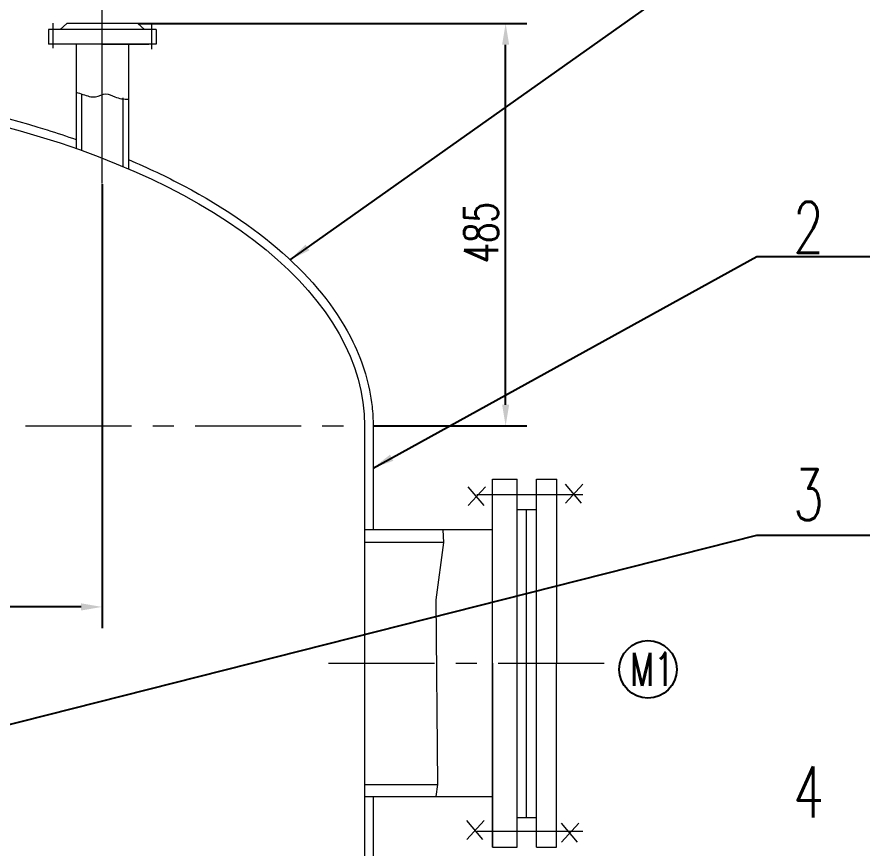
# Model space of a CAD drawing. Extents: x -890 to 393, y -176 to 665.
# Drawn here: x -651.5 to -550.9, y 407.5 to 505.6 of the extents above; entities that cross this region are included whole.
import ezdxf

# ---------------------------------------------------------------- set-up
doc = ezdxf.new("R2010")
doc.units = 0
doc.header["$LTSCALE"] = 10
doc.header["$MEASUREMENT"] = 0
for name, pattern in [('CENTER', [2, 1.25, -0.25, 0.25, -0.25]), ('CENTERX2', [101.6, 63.5, -12.7, 12.7, -12.7]), ('HIDDEN', [0.375, 0.25, -0.125])]:
    doc.linetypes.add(name, pattern=pattern)
doc.layers.get('DEFPOINTS').update_dxf_attribs({"color": 5, "linetype": 'HIDDEN'})
for name, color, linetype, lineweight in [('CEN', 1, 'CENTER', 13), ('DIM', 3, 'CONTINUOUS', 9), ('FULL', 7, 'CONTINUOUS', 15), ('THIN', 3, 'CONTINUOUS', 13), ('中心线', 10, 'CENTER', 18), ('标注线', 80, 'CONTINUOUS', 15)]:
    doc.layers.add(name, color=color, linetype=linetype, lineweight=lineweight)
doc.layers.add('HATCH', color=2, linetype='CONTINUOUS')
doc.styles.add('RMO4', font='romans.shx', dxfattribs={"width": 0.7, "height": 4, "bigfont": 'hztxt.shx'})
doc.styles.get("Standard").update_dxf_attribs({"font": 'romans.shx', "width": 0.7, "height": 6, "bigfont": 'hztxt.shx'})
doc.dimstyles.new('DIAMETER', dxfattribs={"dimscale": 0, "dimtxt": 0.18, "dimasz": 2.5, "dimexe": 2.5, "dimexo": 0.0625, "dimgap": 0.9, "dimtad": 1, "dimdec": 0, "dimzin": 0, "dimdsep": 46, "dimtxsty": 'RMO4', "dimcen": 0.09, "dimadec": 0, "dimazin": 0, "dimtfac": 2, "dimtdec": 0, "dimtmove": 0, "dimatfit": 0, "dimfxl": 0, "dimtolj": 1, "dimtzin": 0, "dimarcsym": 0})

# ---------------------------------------------------------------- blocks, each defined once
blk = doc.blocks.new('*D106')
at = {"layer": 'DEFPOINTS', "color": 0}
for p in [(-641.44, 485.98), (-690.49, 466.07), (-690.49, 436.03)]:
    blk.add_point(p, dxfattribs=at)
at = {"layer": 'DIM', "color": 0, "lineweight": -2}
for p, q in [((-641.44, 485.92), (-641.44, 433.53)), ((-690.49, 466.01), (-690.49, 433.53)), ((-643.94, 436.03), (-687.99, 436.03))]:
    blk.add_line(p, q, dxfattribs=at)
at = {"layer": 'DIM', "color": 0}
for points in [[(-687.99, 436.45), (-687.99, 435.61), (-690.49, 436.03)], [(-643.94, 436.45), (-643.94, 435.61), (-641.44, 436.03)]]:
    blk.add_solid(points, dxfattribs=at)
at = {"layer": 'DIM', "color": 0, "insert": (-671.98, 438.93), "char_height": 4, "attachment_point": 5, "style": 'RMO4'}
blk.add_mtext('\\A1;700', dxfattribs=at)
blk = doc.blocks.new('*D116')
at = {"layer": 'DEFPOINTS', "color": 0}
for p in [(-637.26, 504.87), (-593.85, 504.87), (-609.49, 457.39)]:
    blk.add_point(p, dxfattribs=at)
at = {"layer": 'DIM', "color": 0, "lineweight": -2}
for p, q in [((-637.2, 504.87), (-591.35, 504.87)), ((-593.85, 459.89), (-593.85, 502.37)), ((-609.43, 457.39), (-591.35, 457.39))]:
    blk.add_line(p, q, dxfattribs=at)
at = {"layer": 'DIM', "color": 0}
for points in [[(-594.27, 502.37), (-593.44, 502.37), (-593.85, 504.87)], [(-594.27, 459.89), (-593.44, 459.89), (-593.85, 457.39)]]:
    blk.add_solid(points, dxfattribs=at)
at = {"layer": 'DIM', "color": 0, "insert": (-596.75, 480.18), "char_height": 4, "attachment_point": 5, "rotation": 90, "style": 'RMO4'}
blk.add_mtext('\\A1;485', dxfattribs=at)

msp = doc.modelspace()

# ---------------------------------------------------------------- linework, layer by layer
at = {"layer": 'CEN', "color": 7, "linetype": 'CENTERX2'}
for p, q in [((-641.44, 485.98), (-641.44, 507.98)), ((-647.28, 504.9), (-647.28, 501.94)), ((-635.61, 504.85), (-635.61, 501.85))]:
    msp.add_line(p, q, dxfattribs=at)
at = {"layer": 'CEN', "color": 7}
for p, q in [((-596.24, 450.19), (-598.29, 447.98)), ((-596.4, 447.98), (-598.29, 450.19)), ((-584.74, 450.5), (-586.79, 448.29)), ((-584.9, 448.29), (-586.79, 450.5)), ((-584.74, 449.24), (-597.82, 449.24)), ((-614.74, 429.4), (-581.44, 429.4)), ((-596.56, 408.6), (-598.45, 410.81)), ((-596.4, 410.81), (-598.45, 408.6)), ((-585.21, 410.5), (-587.26, 408.29)), ((-585.37, 408.29), (-587.26, 410.5)), ((-584.74, 409.55), (-598.77, 409.55))]:
    msp.add_line(p, q, dxfattribs=at)
at = {"layer": 'FULL', "color": 7}
for p, q in [((-647.78, 504.15), (-647.78, 502.44)), ((-647.78, 504.15), (-647.78, 502.44)), ((-635.09, 504.15), (-647.78, 504.15)), ((-645.61, 504.87), (-646.4, 504.15)), ((-637.26, 504.87), (-645.61, 504.87)), ((-637.26, 504.87), (-645.61, 504.87)), ((-637.26, 504.87), (-636.47, 504.15)), ((-635.09, 504.15), (-635.09, 502.44)), ((-635.09, 502.44), (-647.78, 502.44)), ((-644.52, 502.44), (-644.52, 490.13)), ((-638.35, 502.44), (-638.35, 487.73)), ((-643.89, 496.56), (-643.89, 489.9)), ((-639, 496.09), (-639, 488)), ((-610.49, 457.39), (-610.49, 308.32)), ((-609.49, 457.39), (-609.49, 445.12)), ((-595.4, 407.68), (-595.4, 451.12)), ((-595.4, 451.12), (-592.48, 451.12)), ((-592.49, 407.68), (-592.48, 451.12)), ((-590.2, 451.12), (-587.83, 451.12)), ((-590.2, 407.68), (-590.2, 451.12)), ((-587.84, 407.68), (-587.83, 451.12)), ((-590.2, 447.5), (-592.48, 447.5)), ((-591.38, 411.13), (-591.38, 447.5)), ((-595.4, 445.12), (-610.49, 445.12)), ((-610.49, 443.75), (-610.49, 433.88)), ((-601.16, 443.65), (-610.49, 443.65)), ((-595.4, 429.4), (-595.4, 407.68)), ((-610.49, 415.06), (-601.87, 415.06)), ((-610.49, 413.68), (-595.4, 413.68)), ((-609.49, 413.68), (-609.49, 308.32)), ((-590.2, 411.13), (-592.49, 411.13)), ((-595.4, 407.68), (-592.49, 407.68)), ((-590.2, 407.68), (-587.84, 407.68))]:
    msp.add_line(p, q, dxfattribs=at)
at = {"layer": 'FULL', "color": 7, "linetype": 'Continuous'}
msp.add_line((-641.44, 502.44), (-635.94, 502.44), dxfattribs=at)
at = {"layer": 'FULL', "color": 7, "extrusion": (0, 0, -1)}
msp.add_ellipse((-690.49, 457.39), major_axis=(-80, 0), ratio=0.5, start_param=0.958711, end_param=3.141593, dxfattribs=at)
at = {"layer": 'FULL', "color": 7}
for points, knots in [([(-736.45, 491.19), (-733.55, 492.19), (-730.52, 493.1), (-721.21, 495.5), (-714.64, 496.69), (-701.11, 498.19), (-694.15, 498.49), (-680.31, 498.22), (-673.43, 497.63), (-660.18, 495.59), (-653.82, 494.14), (-646.77, 491.95), (-645.64, 491.57), (-644.52, 491.19)], [0.963713, 0.963713, 0.963713, 0.963713, 1.094989, 1.094989, 1.353106, 1.353106, 1.611224, 1.611224, 1.869341, 1.869341, 2.127458, 2.127458, 2.177883, 2.177883, 2.177883, 2.177883]), ([(-638.35, 488.81), (-636.06, 487.84), (-633.88, 486.81), (-627.03, 483.18), (-622.89, 480.32), (-616.16, 474.13), (-613.58, 470.8), (-610.66, 464.83), (-609.9, 462.27), (-609.53, 458.92), (-609.49, 458.15), (-609.49, 457.39)], [2.2742591, 2.2742591, 2.2742591, 2.2742591, 2.3855747, 2.3855747, 2.6436918, 2.6436918, 2.9018088, 2.9018088, 3.0869428, 3.0869428, 3.1415941, 3.1415941, 3.1415941, 3.1415941])]:
    msp.add_open_spline(points, degree=3, knots=knots, dxfattribs=at)
at = {"layer": 'HATCH', "color": 7}
msp.add_circle((-577.06, 428.66), 3.39, dxfattribs=at)
at = {"layer": 'THIN', "color": 7}
for p, q in [((-601.16, 443.65), (-601.24, 445.12)), ((-602.03, 436.86), (-601.16, 443.65)), ((-601.87, 415.06), (-602.03, 436.86)), ((-602.06, 413.68), (-601.87, 415.06))]:
    msp.add_line(p, q, dxfattribs=at)
msp.add_open_spline([(-644.52, 496.76), (-644.26, 496.68), (-643.5, 496.44), (-642.3, 495.98), (-641.05, 496.78), (-639.82, 496.08), (-638.88, 495.92), (-638.35, 495.96)], degree=3, knots=[0.968936, 0.968936, 0.968936, 0.968936, 1.930494, 3.676346, 5.126155, 6.392925, 8.241842, 8.241842, 8.241842, 8.241842], dxfattribs=at)
at = {"layer": '中心线', "color": 7}
msp.add_line((-770.49, 457.39), (-610.49, 457.39), dxfattribs=at)

# ---------------------------------------------------------------- texts
at = {"layer": 'HATCH', "color": 7, "attachment_point": 1}
for s, insert, char_height, width in [('2', (-559.93, 483.81), 6, 30.8964), ('3', (-559.93, 452.27), 6, 30.8964), ('{\\Ftxt.shx|c0;M1}', (-579.14, 430.62), 3.9, 72.9898), ('4', (-559.93, 417.19), 6, 30.8964)]:
    msp.add_mtext(s, dxfattribs=dict(at, insert=insert, char_height=char_height, width=width))

# ---------------------------------------------------------------- dimensions: what is measured, and where the dimension line sits
at = {"layer": 'DIM', "color": 7}
dim = msp.add_linear_dim(base=(-593.85, 504.87), p1=(-609.49, 457.39), p2=(-637.26, 504.87), angle=90, text='485', dimstyle='DIAMETER', override={"dimscale": 1}, dxfattribs=at)
dim.commit()
dim.dimension.update_dxf_attribs({"geometry": '*D116', "text_midpoint": (-593.85, 480.18), "dimtype": 160})
dim = msp.add_linear_dim(base=(-690.49, 436.03), p1=(-641.44, 485.98), p2=(-690.49, 466.07), text='700', dimstyle='DIAMETER', override={"dimscale": 1}, dxfattribs=at)
dim.commit()
dim.dimension.update_dxf_attribs({"geometry": '*D106', "text_midpoint": (-671.98, 436.03), "dimtype": 160})

# ---------------------------------------------------------------- leaders
at = {"layer": '标注线', "color": 7}
for points in [[(-619.27, 477), (-564.22, 515.98), (-550.88, 515.98)], [(-609.49, 452.42), (-564.22, 477.39), (-550.88, 477.39)], [(-690.49, 412.53), (-564.22, 444.48), (-550.88, 444.48)]]:
    msp.add_leader(points, dimstyle='DIAMETER', override={"dimscale": 1, "dimtad": 0}, dxfattribs=at)

doc.saveas('drawing.dxf')
